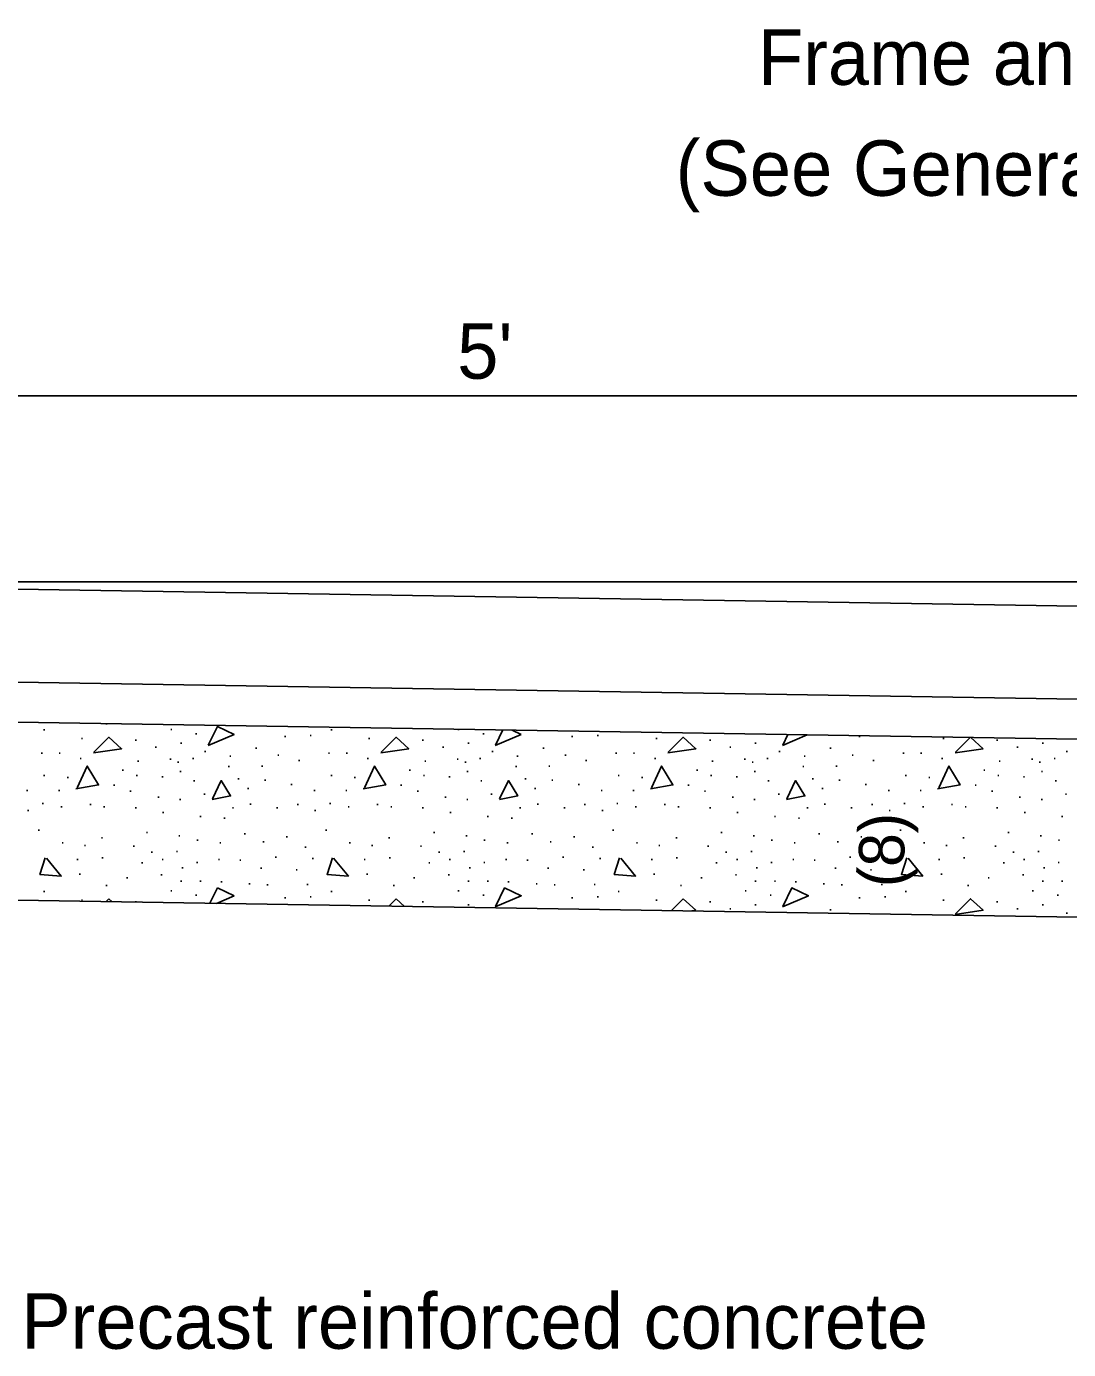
# Model space of a CAD drawing. Extents: x 0 to 2.83, y -0.11 to 1.83.
# Drawn here: x 0.4192 to 0.6384, y 0.6553 to 0.9337 of the extents above; entities that cross this region are included whole.
import ezdxf

# ---------------------------------------------------------------- set-up
doc = ezdxf.new("R2010")
doc.units = 0
for name, color, linetype in [('RD_Pr_Roadway_Dimensions', 7, 'Continuous'), ('RD_Pr_Roadway_Notes', 7, 'Continuous'), ('SH_General_Details', 7, 'Continuous')]:
    doc.layers.add(name, color=color, linetype=linetype)

msp = doc.modelspace()

# ---------------------------------------------------------------- linework, layer by layer
at = {"layer": 'RD_Pr_Roadway_Dimensions'}
msp.add_line((0.31488, 0.85598), (0.72072, 0.85598), dxfattribs=at)
at = {"layer": 'SH_General_Details'}
for p, q in [((0.32155, 0.81685), (0.72072, 0.81685)), ((1.36937, 0.80003), (0.32155, 0.81685)), ((1.36937, 0.78045), (0.32155, 0.79728)), ((0.32155, 0.78885), (0.71806, 0.78247)), ((0.42277, 0.78568), (0.42303, 0.78568)), ((0.43587, 0.78693), (0.43614, 0.78693)), ((0.4495, 0.78579), (0.44976, 0.78579)), ((0.45475, 0.78488), (0.45502, 0.78488)), ((0.48319, 0.78568), (0.48345, 0.78568)), ((0.50992, 0.78579), (0.51018, 0.78579)), ((0.51518, 0.78488), (0.51544, 0.78488)), ((0.43071, 0.78386), (0.43097, 0.78386)), ((0.442, 0.78352), (0.44227, 0.78352)), ((0.45158, 0.7829), (0.45184, 0.7829)), ((0.47343, 0.78432), (0.47369, 0.78432)), ((0.47882, 0.78454), (0.47908, 0.78454)), ((0.49113, 0.78386), (0.4914, 0.78386)), ((0.50243, 0.78352), (0.50269, 0.78352)), ((0.512, 0.7829), (0.51226, 0.7829)), ((0.53385, 0.78432), (0.53411, 0.78432)), ((0.53924, 0.78454), (0.5395, 0.78454)), ((0.55155, 0.78386), (0.55182, 0.78386)), ((0.56285, 0.78352), (0.56311, 0.78352)), ((0.57242, 0.7829), (0.57268, 0.7829)), ((0.59427, 0.78432), (0.59453, 0.78432)), ((0.61198, 0.78386), (0.61224, 0.78386)), ((0.62327, 0.78352), (0.62353, 0.78352)), ((0.63284, 0.7829), (0.63311, 0.7829)), ((0.42226, 0.7808), (0.42252, 0.7808)), ((0.426, 0.7808), (0.42626, 0.7808)), ((0.43043, 0.77966), (0.43069, 0.77966)), ((0.44626, 0.78204), (0.44652, 0.78204)), ((0.44932, 0.77955), (0.44959, 0.77955)), ((0.45407, 0.77966), (0.45434, 0.77966)), ((0.45663, 0.78114), (0.45689, 0.78114)), ((0.46191, 0.78017), (0.46217, 0.78017)), ((0.46735, 0.78182), (0.46762, 0.78182)), ((0.47201, 0.78034), (0.47227, 0.78034)), ((0.48268, 0.7808), (0.48294, 0.7808)), ((0.48642, 0.7808), (0.48669, 0.7808)), ((0.49085, 0.77966), (0.49111, 0.77966)), ((0.50668, 0.78204), (0.50695, 0.78204)), ((0.50975, 0.77955), (0.51001, 0.77955)), ((0.5145, 0.77966), (0.51476, 0.77966)), ((0.51705, 0.78114), (0.51731, 0.78114)), ((0.52233, 0.78017), (0.52259, 0.78017)), ((0.52777, 0.78182), (0.52804, 0.78182)), ((0.53243, 0.78034), (0.53269, 0.78034)), ((0.5431, 0.7808), (0.54336, 0.7808)), ((0.54684, 0.7808), (0.54711, 0.7808)), ((0.55127, 0.77966), (0.55153, 0.77966)), ((0.5671, 0.78204), (0.56737, 0.78204)), ((0.57017, 0.77955), (0.57043, 0.77955)), ((0.57492, 0.77966), (0.57518, 0.77966)), ((0.57747, 0.78114), (0.57774, 0.78114)), ((0.58275, 0.78017), (0.58301, 0.78017)), ((0.5882, 0.78182), (0.58846, 0.78182)), ((0.59285, 0.78034), (0.59311, 0.78034)), ((0.60352, 0.7808), (0.60378, 0.7808)), ((0.60727, 0.7808), (0.60753, 0.7808)), ((0.61169, 0.77966), (0.61196, 0.77966)), ((0.62752, 0.78204), (0.62779, 0.78204)), ((0.63059, 0.77955), (0.63085, 0.77955)), ((0.63534, 0.77966), (0.6356, 0.77966)), ((0.63789, 0.78114), (0.63816, 0.78114)), ((0.43928, 0.77719), (0.43954, 0.77719)), ((0.44252, 0.77909), (0.44278, 0.77909)), ((0.45095, 0.77887), (0.45122, 0.77887)), ((0.45141, 0.77696), (0.45167, 0.77696)), ((0.46162, 0.77798), (0.46189, 0.77798)), ((0.4686, 0.77807), (0.46887, 0.77807)), ((0.47638, 0.77926), (0.47664, 0.77926)), ((0.4997, 0.77719), (0.49997, 0.77719)), ((0.50294, 0.77909), (0.5032, 0.77909)), ((0.51137, 0.77887), (0.51164, 0.77887)), ((0.51183, 0.77696), (0.51209, 0.77696)), ((0.52204, 0.77798), (0.52231, 0.77798)), ((0.52902, 0.77807), (0.52929, 0.77807)), ((0.5368, 0.77926), (0.53706, 0.77926)), ((0.56012, 0.77719), (0.56039, 0.77719)), ((0.56336, 0.77909), (0.56362, 0.77909)), ((0.5718, 0.77887), (0.57206, 0.77887)), ((0.57225, 0.77696), (0.57251, 0.77696)), ((0.58246, 0.77798), (0.58273, 0.77798)), ((0.58945, 0.77807), (0.58971, 0.77807)), ((0.59722, 0.77926), (0.59748, 0.77926)), ((0.62055, 0.77719), (0.62081, 0.77719)), ((0.62378, 0.77909), (0.62404, 0.77909)), ((0.63222, 0.77887), (0.63248, 0.77887)), ((0.63267, 0.77696), (0.63293, 0.77696)), ((0.42276, 0.77611), (0.42303, 0.77611)), ((0.4277, 0.77565), (0.42797, 0.77565)), ((0.43746, 0.77406), (0.43773, 0.77406)), ((0.44223, 0.77611), (0.4425, 0.77611)), ((0.44762, 0.77582), (0.44789, 0.77582)), ((0.4543, 0.77497), (0.45456, 0.77497)), ((0.46361, 0.77542), (0.46387, 0.77542)), ((0.46923, 0.77514), (0.46949, 0.77514)), ((0.47479, 0.77418), (0.47505, 0.77418)), ((0.48319, 0.77611), (0.48345, 0.77611)), ((0.48812, 0.77565), (0.48839, 0.77565)), ((0.49788, 0.77406), (0.49815, 0.77406)), ((0.50265, 0.77611), (0.50292, 0.77611)), ((0.50804, 0.77582), (0.50831, 0.77582)), ((0.51472, 0.77497), (0.51499, 0.77497)), ((0.52403, 0.77542), (0.52429, 0.77542)), ((0.52965, 0.77514), (0.52991, 0.77514)), ((0.53521, 0.77418), (0.53547, 0.77418)), ((0.54361, 0.77611), (0.54387, 0.77611)), ((0.54855, 0.77565), (0.54881, 0.77565)), ((0.55831, 0.77406), (0.55857, 0.77406)), ((0.56307, 0.77611), (0.56334, 0.77611)), ((0.56847, 0.77582), (0.56873, 0.77582)), ((0.57514, 0.77497), (0.57541, 0.77497)), ((0.58445, 0.77542), (0.58471, 0.77542)), ((0.59007, 0.77514), (0.59033, 0.77514)), ((0.59563, 0.77418), (0.59589, 0.77418)), ((0.60403, 0.77611), (0.60429, 0.77611)), ((0.60897, 0.77565), (0.60923, 0.77565)), ((0.61873, 0.77406), (0.61899, 0.77406)), ((0.6235, 0.77611), (0.62376, 0.77611)), ((0.62889, 0.77582), (0.62915, 0.77582)), ((0.63557, 0.77497), (0.63583, 0.77497)), ((0.41919, 0.77293), (0.41945, 0.77293)), ((0.42589, 0.77293), (0.42615, 0.77293)), ((0.44093, 0.77282), (0.44119, 0.77282)), ((0.44677, 0.77157), (0.44704, 0.77157)), ((0.45135, 0.77106), (0.45161, 0.77106)), ((0.45646, 0.77219), (0.45672, 0.77219)), ((0.46565, 0.77338), (0.46591, 0.77338)), ((0.47961, 0.77293), (0.47988, 0.77293)), ((0.48631, 0.77293), (0.48657, 0.77293)), ((0.50135, 0.77282), (0.50161, 0.77282)), ((0.50719, 0.77157), (0.50746, 0.77157)), ((0.51177, 0.77106), (0.51204, 0.77106)), ((0.51688, 0.77219), (0.51714, 0.77219)), ((0.52607, 0.77338), (0.52634, 0.77338)), ((0.54003, 0.77293), (0.5403, 0.77293)), ((0.54673, 0.77293), (0.54699, 0.77293)), ((0.56177, 0.77282), (0.56203, 0.77282)), ((0.56761, 0.77157), (0.56788, 0.77157)), ((0.57219, 0.77106), (0.57246, 0.77106)), ((0.5773, 0.77219), (0.57756, 0.77219)), ((0.5865, 0.77338), (0.58676, 0.77338)), ((0.60046, 0.77293), (0.60072, 0.77293)), ((0.60715, 0.77293), (0.60742, 0.77293)), ((0.62219, 0.77282), (0.62245, 0.77282)), ((0.62804, 0.77157), (0.6283, 0.77157)), ((0.63261, 0.77106), (0.63288, 0.77106)), ((0.63772, 0.77219), (0.63798, 0.77219)), ((0.41936, 0.76873), (0.41962, 0.76873)), ((0.42248, 0.7702), (0.42275, 0.7702)), ((0.4264, 0.76947), (0.42666, 0.76947)), ((0.43247, 0.76998), (0.43273, 0.76998)), ((0.43536, 0.76952), (0.43563, 0.76952)), ((0.442, 0.7693), (0.44227, 0.7693)), ((0.44779, 0.76833), (0.44806, 0.76833)), ((0.46247, 0.7693), (0.46274, 0.7693)), ((0.46616, 0.77009), (0.46643, 0.77009)), ((0.47178, 0.7693), (0.47204, 0.7693)), ((0.47609, 0.76998), (0.47636, 0.76998)), ((0.47978, 0.76873), (0.48004, 0.76873)), ((0.4829, 0.7702), (0.48317, 0.7702)), ((0.48682, 0.76947), (0.48708, 0.76947)), ((0.49289, 0.76998), (0.49316, 0.76998)), ((0.49579, 0.76952), (0.49605, 0.76952)), ((0.50243, 0.7693), (0.50269, 0.7693)), ((0.50821, 0.76833), (0.50848, 0.76833)), ((0.52289, 0.7693), (0.52316, 0.7693)), ((0.52658, 0.77009), (0.52685, 0.77009)), ((0.5322, 0.7693), (0.53247, 0.7693)), ((0.53652, 0.76998), (0.53678, 0.76998)), ((0.5402, 0.76873), (0.54047, 0.76873)), ((0.54333, 0.7702), (0.54359, 0.7702)), ((0.54724, 0.76947), (0.5475, 0.76947)), ((0.55331, 0.76998), (0.55358, 0.76998)), ((0.55621, 0.76952), (0.55647, 0.76952)), ((0.56285, 0.7693), (0.56311, 0.7693)), ((0.56864, 0.76833), (0.5689, 0.76833)), ((0.58332, 0.7693), (0.58358, 0.7693)), ((0.58701, 0.77009), (0.58727, 0.77009)), ((0.59262, 0.7693), (0.59289, 0.7693)), ((0.59694, 0.76998), (0.5972, 0.76998)), ((0.60063, 0.76873), (0.60089, 0.76873)), ((0.60375, 0.7702), (0.60401, 0.7702)), ((0.60766, 0.76947), (0.60793, 0.76947)), ((0.61374, 0.76998), (0.614, 0.76998)), ((0.61663, 0.76952), (0.61689, 0.76952)), ((0.62327, 0.7693), (0.62353, 0.7693)), ((0.62906, 0.76833), (0.62932, 0.76833)), ((0.45566, 0.76748), (0.45593, 0.76748)), ((0.46071, 0.76714), (0.46098, 0.76714)), ((0.51608, 0.76748), (0.51635, 0.76748)), ((0.52114, 0.76714), (0.5214, 0.76714)), ((0.57651, 0.76748), (0.57677, 0.76748)), ((0.58156, 0.76714), (0.58182, 0.76714)), ((0.63693, 0.76748), (0.63719, 0.76748)), ((0.42163, 0.76459), (0.42189, 0.76459)), ((0.43491, 0.763), (0.43517, 0.763)), ((0.44439, 0.76408), (0.44465, 0.76408)), ((0.45118, 0.76339), (0.45144, 0.76339)), ((0.46497, 0.76385), (0.46524, 0.76385)), ((0.47382, 0.76317), (0.47409, 0.76317)), ((0.48205, 0.76459), (0.48232, 0.76459)), ((0.49533, 0.763), (0.4956, 0.763)), ((0.50481, 0.76408), (0.50507, 0.76408)), ((0.5116, 0.76339), (0.51186, 0.76339)), ((0.52539, 0.76385), (0.52566, 0.76385)), ((0.53424, 0.76317), (0.53451, 0.76317)), ((0.54247, 0.76459), (0.54274, 0.76459)), ((0.55575, 0.763), (0.55602, 0.763)), ((0.56523, 0.76408), (0.5655, 0.76408)), ((0.57202, 0.76339), (0.57229, 0.76339)), ((0.58581, 0.76385), (0.58608, 0.76385)), ((0.59467, 0.76317), (0.59493, 0.76317)), ((0.6029, 0.76459), (0.60316, 0.76459)), ((0.61618, 0.763), (0.61644, 0.763)), ((0.62565, 0.76408), (0.62592, 0.76408)), ((0.63244, 0.76339), (0.63271, 0.76339)), ((0.42663, 0.76192), (0.42689, 0.76192)), ((0.43134, 0.76135), (0.4316, 0.76135)), ((0.44161, 0.76124), (0.44187, 0.76124)), ((0.44541, 0.75999), (0.44567, 0.75999)), ((0.45069, 0.7601), (0.45095, 0.7601)), ((0.45498, 0.76249), (0.45525, 0.76249)), ((0.45981, 0.76192), (0.46007, 0.76192)), ((0.46888, 0.76215), (0.46915, 0.76215)), ((0.47774, 0.76101), (0.478, 0.76101)), ((0.48705, 0.76192), (0.48731, 0.76192)), ((0.49176, 0.76135), (0.49202, 0.76135)), ((0.50203, 0.76124), (0.50229, 0.76124)), ((0.50583, 0.75999), (0.5061, 0.75999)), ((0.51111, 0.7601), (0.51137, 0.7601)), ((0.5154, 0.76249), (0.51567, 0.76249)), ((0.52023, 0.76192), (0.52049, 0.76192)), ((0.52931, 0.76215), (0.52957, 0.76215)), ((0.53816, 0.76101), (0.53842, 0.76101)), ((0.54747, 0.76192), (0.54773, 0.76192)), ((0.55218, 0.76135), (0.55244, 0.76135)), ((0.56245, 0.76124), (0.56272, 0.76124)), ((0.56625, 0.75999), (0.56652, 0.75999)), ((0.57153, 0.7601), (0.5718, 0.7601)), ((0.57582, 0.76249), (0.57609, 0.76249)), ((0.58065, 0.76192), (0.58091, 0.76192)), ((0.58973, 0.76215), (0.58999, 0.76215)), ((0.59858, 0.76101), (0.59884, 0.76101)), ((0.60789, 0.76192), (0.60815, 0.76192)), ((0.6126, 0.76135), (0.61286, 0.76135)), ((0.62287, 0.76124), (0.62314, 0.76124)), ((0.62667, 0.75999), (0.62694, 0.75999)), ((0.63195, 0.7601), (0.63222, 0.7601)), ((0.63625, 0.76249), (0.63651, 0.76249)), ((0.42975, 0.7584), (0.43001, 0.7584)), ((0.43502, 0.75874), (0.43529, 0.75874)), ((0.44337, 0.75772), (0.44363, 0.75772)), ((0.44768, 0.7584), (0.44794, 0.7584)), ((0.45493, 0.75777), (0.45519, 0.75777)), ((0.45952, 0.7584), (0.45978, 0.7584)), ((0.46401, 0.75829), (0.46427, 0.75829)), ((0.4715, 0.75891), (0.47176, 0.75891)), ((0.47927, 0.75863), (0.47953, 0.75863)), ((0.49017, 0.7584), (0.49043, 0.7584)), ((0.49545, 0.75874), (0.49571, 0.75874)), ((0.50379, 0.75772), (0.50405, 0.75772)), ((0.5081, 0.7584), (0.50837, 0.7584)), ((0.51535, 0.75777), (0.51561, 0.75777)), ((0.51994, 0.7584), (0.52021, 0.7584)), ((0.52443, 0.75829), (0.52469, 0.75829)), ((0.53192, 0.75891), (0.53218, 0.75891)), ((0.53969, 0.75863), (0.53996, 0.75863)), ((0.55059, 0.7584), (0.55085, 0.7584)), ((0.55587, 0.75874), (0.55613, 0.75874)), ((0.56421, 0.75772), (0.56447, 0.75772)), ((0.56852, 0.7584), (0.56879, 0.7584)), ((0.57577, 0.75777), (0.57603, 0.75777)), ((0.58036, 0.7584), (0.58063, 0.7584)), ((0.58485, 0.75829), (0.58511, 0.75829)), ((0.59234, 0.75891), (0.5926, 0.75891)), ((0.60011, 0.75863), (0.60038, 0.75863)), ((0.61101, 0.7584), (0.61128, 0.7584)), ((0.61629, 0.75874), (0.61655, 0.75874)), ((0.62463, 0.75772), (0.6249, 0.75772)), ((0.62894, 0.7584), (0.62921, 0.7584)), ((0.63619, 0.75777), (0.63645, 0.75777)), ((0.43026, 0.75534), (0.43052, 0.75534)), ((0.44019, 0.75454), (0.44045, 0.75454)), ((0.44745, 0.75517), (0.44772, 0.75517)), ((0.45186, 0.7567), (0.45212, 0.7567)), ((0.46837, 0.75658), (0.46864, 0.75658)), ((0.47587, 0.75624), (0.47613, 0.75624)), ((0.49068, 0.75534), (0.49094, 0.75534)), ((0.50061, 0.75454), (0.50088, 0.75454)), ((0.50787, 0.75517), (0.50814, 0.75517)), ((0.51228, 0.7567), (0.51255, 0.7567)), ((0.5288, 0.75658), (0.52906, 0.75658)), ((0.53629, 0.75624), (0.53655, 0.75624)), ((0.5511, 0.75534), (0.55137, 0.75534)), ((0.56103, 0.75454), (0.5613, 0.75454)), ((0.5683, 0.75517), (0.56856, 0.75517)), ((0.5727, 0.7567), (0.57297, 0.7567)), ((0.58922, 0.75658), (0.58948, 0.75658)), ((0.59671, 0.75624), (0.59697, 0.75624)), ((0.61152, 0.75534), (0.61179, 0.75534)), ((0.62145, 0.75454), (0.62172, 0.75454)), ((0.62872, 0.75517), (0.62898, 0.75517)), ((0.63313, 0.7567), (0.63339, 0.7567)), ((0.42277, 0.7517), (0.42303, 0.7517)), ((0.43587, 0.75295), (0.43614, 0.75295)), ((0.4495, 0.75182), (0.44976, 0.75182)), ((0.45158, 0.75386), (0.45184, 0.75386)), ((0.45566, 0.75386), (0.45593, 0.75386)), ((0.46003, 0.75375), (0.4603, 0.75375)), ((0.46593, 0.75329), (0.4662, 0.75329)), ((0.46974, 0.75312), (0.47, 0.75312)), ((0.47814, 0.75318), (0.4784, 0.75318)), ((0.48319, 0.7517), (0.48345, 0.7517)), ((0.4963, 0.75295), (0.49656, 0.75295)), ((0.50992, 0.75182), (0.51018, 0.75182)), ((0.512, 0.75386), (0.51226, 0.75386)), ((0.51608, 0.75386), (0.51635, 0.75386)), ((0.52045, 0.75375), (0.52072, 0.75375)), ((0.52636, 0.75329), (0.52662, 0.75329)), ((0.53016, 0.75312), (0.53042, 0.75312)), ((0.53856, 0.75318), (0.53882, 0.75318)), ((0.54361, 0.7517), (0.54387, 0.7517)), ((0.55672, 0.75295), (0.55698, 0.75295)), ((0.57034, 0.75182), (0.5706, 0.75182)), ((0.57242, 0.75386), (0.57268, 0.75386)), ((0.57651, 0.75386), (0.57677, 0.75386)), ((0.58087, 0.75375), (0.58114, 0.75375)), ((0.58678, 0.75329), (0.58704, 0.75329)), ((0.59058, 0.75312), (0.59084, 0.75312)), ((0.59898, 0.75318), (0.59924, 0.75318)), ((0.60403, 0.7517), (0.6043, 0.7517)), ((0.61714, 0.75295), (0.6174, 0.75295)), ((0.63076, 0.75182), (0.63103, 0.75182)), ((0.63284, 0.75386), (0.63311, 0.75386)), ((0.63693, 0.75386), (0.63719, 0.75386)), ((0.70356, 0.74531), (0.32155, 0.75139)), ((0.43071, 0.74989), (0.43097, 0.74989)), ((0.442, 0.74955), (0.44227, 0.74955)), ((0.45475, 0.75091), (0.45502, 0.75091)), ((0.47343, 0.75034), (0.47369, 0.75034)), ((0.47882, 0.75057), (0.47908, 0.75057)), ((0.49113, 0.74989), (0.4914, 0.74989)), ((0.50243, 0.74955), (0.50269, 0.74955)), ((0.512, 0.74892), (0.51226, 0.74892)), ((0.51518, 0.75091), (0.51544, 0.75091)), ((0.53385, 0.75034), (0.53411, 0.75034)), ((0.53924, 0.75057), (0.5395, 0.75057)), ((0.55155, 0.74989), (0.55182, 0.74989)), ((0.56285, 0.74955), (0.56311, 0.74955)), ((0.57242, 0.74892), (0.57268, 0.74892)), ((0.5756, 0.75091), (0.57586, 0.75091)), ((0.59427, 0.75034), (0.59453, 0.75034)), ((0.59966, 0.75057), (0.59992, 0.75057)), ((0.61198, 0.74989), (0.61224, 0.74989)), ((0.62327, 0.74955), (0.62353, 0.74955)), ((0.63284, 0.74892), (0.63311, 0.74892)), ((0.63602, 0.75091), (0.63628, 0.75091)), ((0.5671, 0.74807), (0.56737, 0.74807)), ((0.5882, 0.74784), (0.58846, 0.74784)), ((0.62752, 0.74807), (0.62779, 0.74807)), ((0.63789, 0.74716), (0.63816, 0.74716))]:
    msp.add_line(p, q, dxfattribs=at)
for points in [[(0.45741, 0.7825), (0.45932, 0.7864), (0.46283, 0.78475), (0.45737, 0.78242)], [(0.51783, 0.7825), (0.51938, 0.78567)], [(0.52137, 0.78563), (0.52325, 0.78475)], [(0.43334, 0.78098), (0.43651, 0.78415), (0.43915, 0.78171), (0.43328, 0.78085)], [(0.49376, 0.78098), (0.49693, 0.78415), (0.49958, 0.78171), (0.4937, 0.78085)], [(0.52325, 0.78475), (0.51779, 0.78242)], [(0.55418, 0.78098), (0.55735, 0.78415), (0.56, 0.78171), (0.55412, 0.78085)], [(0.58341, 0.78464), (0.57821, 0.78242)], [(0.57825, 0.7825), (0.57933, 0.7847)], [(0.6146, 0.78098), (0.61771, 0.78408)], [(0.61785, 0.78408), (0.62042, 0.78171)], [(0.62042, 0.78171), (0.61455, 0.78085)], [(0.42984, 0.77351), (0.43195, 0.77807), (0.43433, 0.77411), (0.42957, 0.77331)], [(0.49026, 0.77351), (0.49237, 0.77807), (0.49475, 0.77411), (0.48999, 0.77331)], [(0.55068, 0.77351), (0.55279, 0.77807), (0.55517, 0.77411), (0.55041, 0.77331)], [(0.6111, 0.77351), (0.61321, 0.77807), (0.61559, 0.77411), (0.61084, 0.77331)], [(0.45827, 0.7712), (0.46012, 0.77503), (0.4621, 0.77179), (0.45823, 0.77106)], [(0.51869, 0.7712), (0.52054, 0.77503), (0.52252, 0.77179), (0.51865, 0.77106)], [(0.57911, 0.7712), (0.58096, 0.77503), (0.58294, 0.77179), (0.57908, 0.77106)], [(0.42336, 0.75871), (0.42646, 0.75494), (0.42197, 0.75527), (0.42309, 0.75877)], [(0.48378, 0.75871), (0.48689, 0.75494), (0.48239, 0.75527), (0.48352, 0.75877)], [(0.5442, 0.75871), (0.54731, 0.75494), (0.54281, 0.75527), (0.54394, 0.75877)], [(0.60462, 0.75871), (0.60773, 0.75494), (0.60323, 0.75527), (0.60436, 0.75877)], [(0.45775, 0.74922), (0.45932, 0.75243)], [(0.45932, 0.75243), (0.46283, 0.75078)], [(0.51783, 0.74853), (0.51975, 0.75243), (0.52325, 0.75078), (0.51779, 0.74845)], [(0.57825, 0.74853), (0.58017, 0.75243), (0.58367, 0.75078), (0.57821, 0.74845)], [(0.4359, 0.74957), (0.43651, 0.75018)], [(0.43651, 0.75018), (0.43719, 0.74955)], [(0.46283, 0.75078), (0.45914, 0.7492)], [(0.49538, 0.74863), (0.49693, 0.75018)], [(0.49693, 0.75018), (0.49867, 0.74857)], [(0.55485, 0.74768), (0.55735, 0.75018)], [(0.55735, 0.75018), (0.56, 0.74774)], [(0.6146, 0.74701), (0.61778, 0.75018), (0.62042, 0.74774), (0.61455, 0.74688)], [(0.56, 0.74774), (0.55913, 0.74761)]]:
    msp.add_lwpolyline(points, dxfattribs=at)

# ---------------------------------------------------------------- texts
at = {"layer": 'RD_Pr_Roadway_Dimensions'}
msp.add_text("5'", height=0.011667, dxfattribs=at).set_placement((0.50977, 0.85956))
at = {"layer": 'RD_Pr_Roadway_Notes'}
for s, p in [('Frame and grate ', (0.57304, 0.92138)), ('(See General Notes)', (0.55574, 0.89804)), ('Precast reinforced concrete', (0.41805, 0.6555))]:
    msp.add_text(s, height=0.0116667, dxfattribs=at).set_placement(p)
at = {"layer": 'SH_General_Details'}
msp.add_text('(8)', height=0.009564, rotation=89.0799, dxfattribs=at).set_placement((0.60373, 0.75255))

doc.saveas('drawing.dxf')
